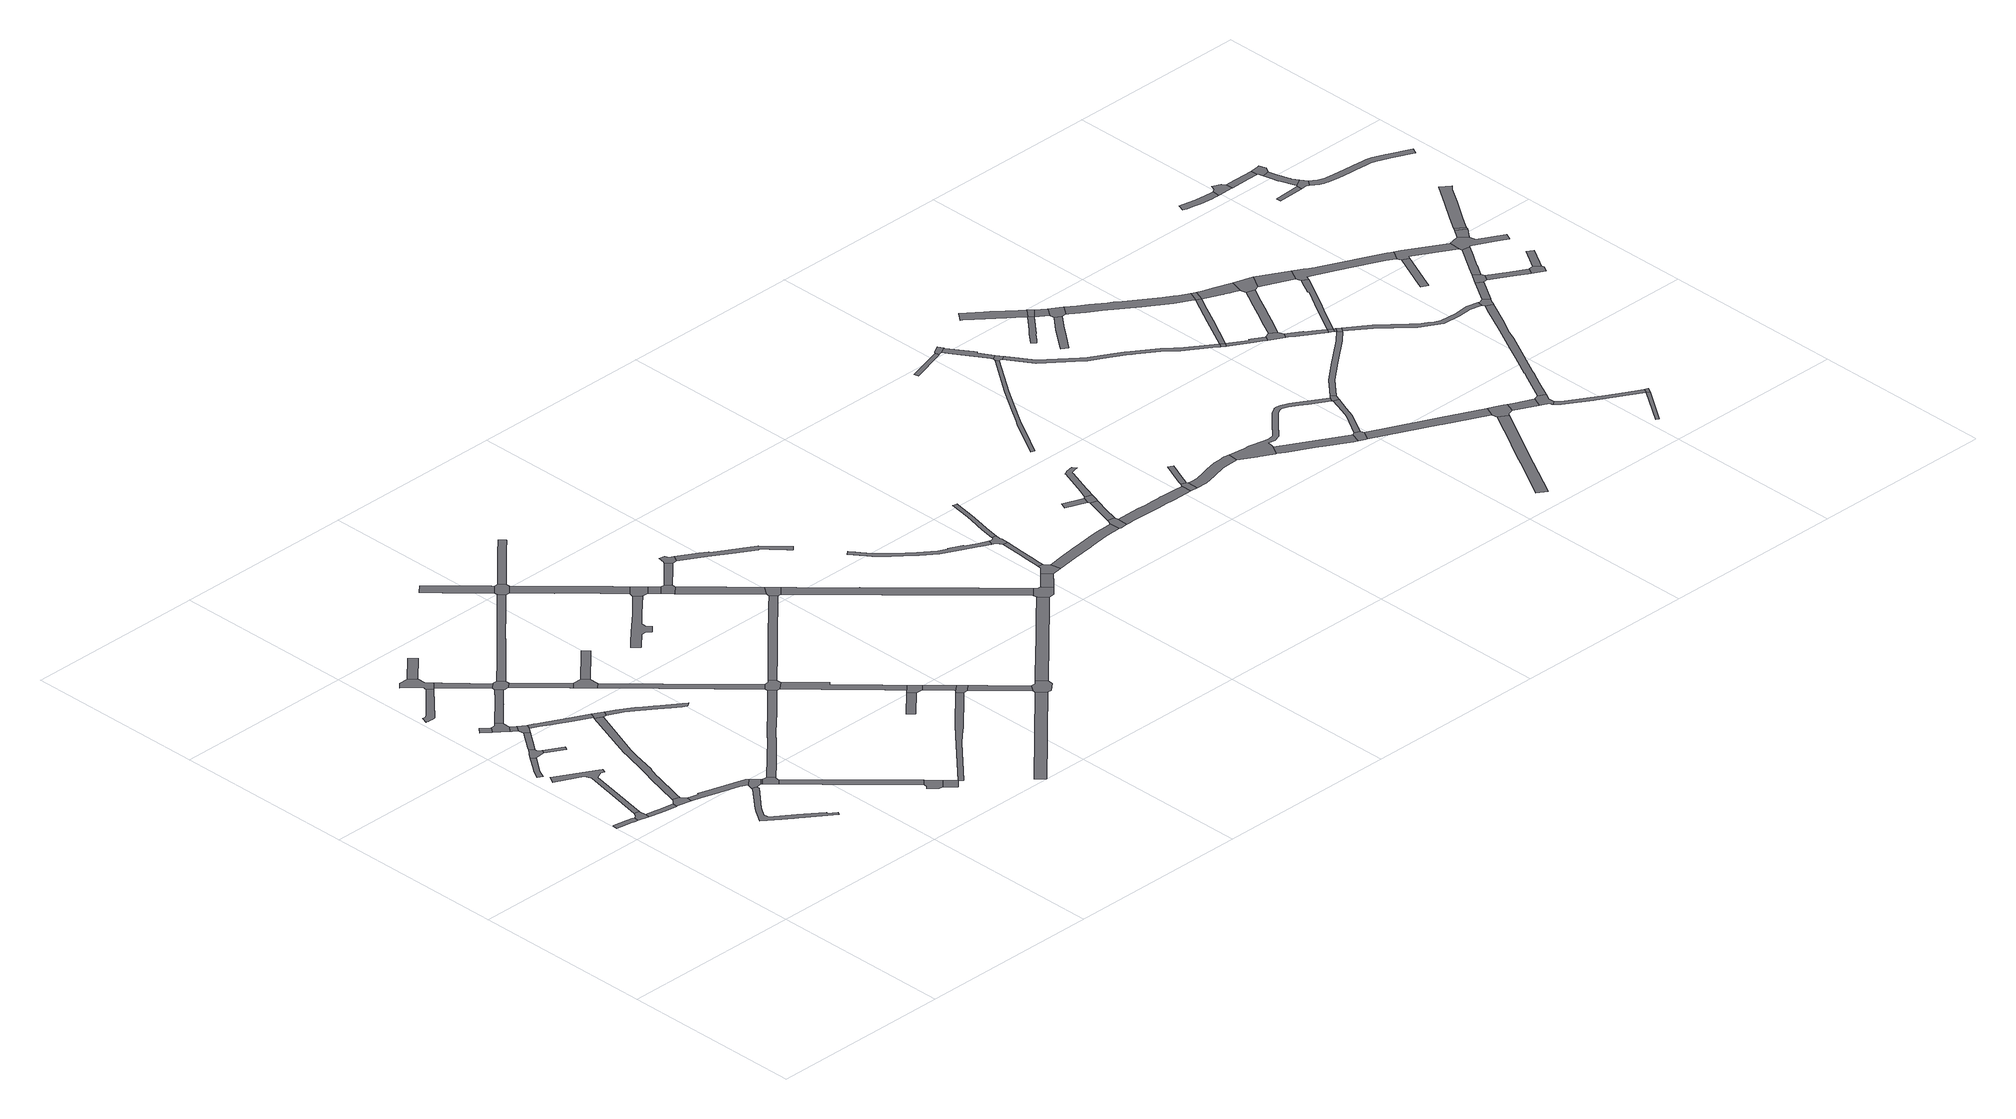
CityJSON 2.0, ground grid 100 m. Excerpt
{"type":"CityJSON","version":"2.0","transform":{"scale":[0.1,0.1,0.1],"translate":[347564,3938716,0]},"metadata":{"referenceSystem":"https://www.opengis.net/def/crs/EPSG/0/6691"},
"CityObjects":{
"road1":{"type":"Road","attributes":{"RoadStructureAttribute.sectionType":"1"},"geometry":[{"type":"MultiSurface","lod":"1","boundaries":[[[0,1,2,3,4,5,6,7,8,9]]]}]},
"road2":{"type":"Road","geometry":[{"type":"MultiSurface","lod":"1","boundaries":[[[10,11,12,13,14,9,8,15,16]]]}]},
"road3":{"type":"Road","attributes":{"RoadStructureAttribute.sectionType":"1"},"geometry":[{"type":"MultiSurface","lod":"1","boundaries":[[[15,17,18,19,20,21,22,23,16]]]}]},
"road4":{"type":"Road","attributes":{"RoadStructureAttribute.sectionType":"1"},"geometry":[{"type":"MultiSurface","lod":"1","boundaries":[[[24,25,26,27,28,29,12,11,30,31,32,33,34,35,36,37]]]}]},
"road5":{"type":"Road","attributes":{"RoadStructureAttribute.sectionType":"1"},"geometry":[{"type":"MultiSurface","lod":"1","boundaries":[[[38,39,40,41,42,43,44,45,46]]]}]},
"road6":{"type":"Road","geometry":[{"type":"MultiSurface","lod":"1","boundaries":[[[47,21,20,48,49,50,51,52]]]}]},
"road7":{"type":"Road","geometry":[{"type":"MultiSurface","lod":"1","boundaries":[[[53,54,55,56,57,58,59,43,42,60]]]}]},
"road8":{"type":"Road","geometry":[{"type":"MultiSurface","lod":"1","boundaries":[[[61,62,63,64]]]}]},
"road9":{"type":"Road","attributes":{"RoadStructureAttribute.sectionType":"1"},"geometry":[{"type":"MultiSurface","lod":"1","boundaries":[[[65,66,53,60]]]}]},
"road10":{"type":"Road","attributes":{"RoadStructureAttribute.sectionType":"1"},"geometry":[{"type":"MultiSurface","lod":"1","boundaries":[[[55,67,68,69,70,56]]]}]},
"road11":{"type":"Road","geometry":[{"type":"MultiSurface","lod":"1","boundaries":[[[71,72,73,74,61,64,75,76]]]}]},
"road12":{"type":"Road","attributes":{"RoadStructureAttribute.sectionType":"1"},"geometry":[{"type":"MultiSurface","lod":"1","boundaries":[[[77,78,79,80,81,82,50,49,83,84,85,86,87]]]}]},
"road13":{"type":"Road","attributes":{"RoadStructureAttribute.sectionType":"1"},"geometry":[{"type":"MultiSurface","lod":"1","boundaries":[[[88,89,90,91,92,93,94,95,96,97,98,99,100,101,102,103,104,105,106,107,108]]]}]},
"road14":{"type":"Road","attributes":{"RoadStructureAttribute.sectionType":"1"},"geometry":[{"type":"MultiSurface","lod":"1","boundaries":[[[109,110,111,112,113,114,115,116,117,118,119,120,121,122]]]}]},
"road15":{"type":"Road","attributes":{"RoadStructureAttribute.sectionType":"1"},"geometry":[{"type":"MultiSurface","lod":"1","boundaries":[[[123,76,75,124,125,126]]]}]},
"road16":{"type":"Road","geometry":[{"type":"MultiSurface","lod":"1","boundaries":[[[125,69,68,127,128,126]]]}]},
"road17":{"type":"Road","attributes":{"RoadStructureAttribute.sectionType":"1"},"geometry":[{"type":"MultiSurface","lod":"1","boundaries":[[[51,129,130,131,132,133,134,135,136,137,138,139,140,141,142,143,144,145,52]]]}]},
"road18":{"type":"Road","geometry":[{"type":"MultiSurface","lod":"1","boundaries":[[[146,147,87,86,88,108]]]}]},
"road19":{"type":"Road","geometry":[{"type":"MultiSurface","lod":"1","boundaries":[[[148,149,150,151,152,109,122,153,154,155,156,157]]]}]},
"road20":{"type":"Road","attributes":{"RoadStructureAttribute.sectionType":"1"},"geometry":[{"type":"MultiSurface","lod":"1","boundaries":[[[158,73,72,159,160,161,162,163]]]}]},
"road21":{"type":"Road","attributes":{"RoadStructureAttribute.sectionType":"1"},"geometry":[{"type":"MultiSurface","lod":"1","boundaries":[[[164,165,147,146]]]}]},
"road22":{"type":"Road","attributes":{"RoadStructureAttribute.sectionType":"1"},"geometry":[{"type":"MultiSurface","lod":"1","boundaries":[[[166,167,168,169,170,171,128,127,172,173,174,175]]]}]},
"road23":{"type":"Road","geometry":[{"type":"MultiSurface","lod":"1","boundaries":[[[176,165,164,177,178,179,180,181,182]]]}]},
"road24":{"type":"Road","attributes":{"RoadStructureAttribute.sectionType":"1"},"geometry":[{"type":"MultiSurface","lod":"1","boundaries":[[[183,184,185,186,187,188,189,190,154,153,191,192,193,194]]]}]},
"road25":{"type":"Road","geometry":[{"type":"MultiSurface","lod":"1","boundaries":[[[156,195,196,157]]]}]},
"road26":{"type":"Road","geometry":[{"type":"MultiSurface","lod":"1","boundaries":[[[197,198,166,175,139,138]]]}]},
"road27":{"type":"Road","geometry":[{"type":"MultiSurface","lod":"1","boundaries":[[[163,162,199,200,201,202,203,204,183,194]]]}]},
"road28":{"type":"Road","attributes":{"RoadStructureAttribute.sectionType":"1"},"geometry":[{"type":"MultiSurface","lod":"1","boundaries":[[[205,206,207,208,180,179,209,210,211,212,213,214]]]}]},
"road29":{"type":"Road","attributes":{"RoadStructureAttribute.sectionType":"1"},"geometry":[{"type":"MultiSurface","lod":"1","boundaries":[[[215,216,217,218,219,220,221,222,223,201,200]]]}]},
"road30":{"type":"Road","attributes":{"RoadStructureAttribute.sectionType":"1"},"geometry":[{"type":"MultiSurface","lod":"1","boundaries":[[[197,224,225,226,227,228,229,230,231,232,233,234,235,236,237,198]]]}]},
"road31":{"type":"Road","geometry":[{"type":"MultiSurface","lod":"1","boundaries":[[[238,239,240,220,219,241,242,243]]]}]},
"road32":{"type":"Road","geometry":[{"type":"MultiSurface","lod":"1","boundaries":[[[213,244,245,246,247,248,249,214]]]}]},
"road33":{"type":"Road","attributes":{"RoadStructureAttribute.sectionType":"1"},"geometry":[{"type":"MultiSurface","lod":"1","boundaries":[[[250,251,252,253,254,255,256,257,258,259,260,261,262,263,264,265,266,267,268,176,182]]]}]},
"road34":{"type":"Road","attributes":{"RoadStructureAttribute.sectionType":"1"},"geometry":[{"type":"MultiSurface","lod":"1","boundaries":[[[269,270,271,248,247,272,273]]]}]},
"road35":{"type":"Road","attributes":{"RoadStructureAttribute.sectionType":"1"},"geometry":[{"type":"MultiSurface","lod":"1","boundaries":[[[274,275,276,277,239,238]]]}]},
"road36":{"type":"Road","attributes":{"RoadStructureAttribute.sectionType":"1"},"geometry":[{"type":"MultiSurface","lod":"1","boundaries":[[[278,279,280,281,282,283,284,285,286,287,288,203,202,289,290,291,292,293,294,295,296,297,298,299]]]}]},
"road37":{"type":"Road","attributes":{"RoadStructureAttribute.sectionType":"1"},"geometry":[{"type":"MultiSurface","lod":"1","boundaries":[[[242,300,301,302,303,304,305,306,307,308,309,310,311,312,313,314,315,316,317,243]]]}]},
"road38":{"type":"Road","geometry":[{"type":"MultiSurface","lod":"1","boundaries":[[[318,319,320,321,322,310,309,261,260]]]}]},
"road39":{"type":"Road","attributes":{"RoadStructureAttribute.sectionType":"1"},"geometry":[{"type":"MultiSurface","lod":"1","boundaries":[[[323,324,325,326,327,328,329,330,331,332,273]]]}]},
"road40":{"type":"Road","attributes":{"RoadStructureAttribute.sectionType":"1"},"geometry":[{"type":"MultiSurface","lod":"1","boundaries":[[[333,334,335,336,337,338,339,340,341,342,343,344,345]]]}]},
"road41":{"type":"Road","geometry":[{"type":"MultiSurface","lod":"1","boundaries":[[[346,347,348,349,350,333,345,278,299]]]}]},
"road42":{"type":"Road","attributes":{"RoadStructureAttribute.sectionType":"1"},"geometry":[{"type":"MultiSurface","lod":"1","boundaries":[[[351,352,353,354,355,356,319,318,357,358,359,360,361,362,363]]]}]},
"road43":{"type":"Road","geometry":[{"type":"MultiSurface","lod":"1","boundaries":[[[364,365,366,367]]]}]},
"road44":{"type":"Road","attributes":{"RoadStructureAttribute.sectionType":"1"},"geometry":[{"type":"MultiSurface","lod":"1","boundaries":[[[368,369,370,371,372,373,374,375,376,377,378,379,380,381,382,383,384,385,386]]]}]},
"road45":{"type":"Road","attributes":{"RoadStructureAttribute.sectionType":"1"},"geometry":[{"type":"MultiSurface","lod":"1","boundaries":[[[387,388,389,390,391,392,393,394]]]}]},
"road46":{"type":"Road","attributes":{"RoadStructureAttribute.sectionType":"1"},"geometry":[{"type":"MultiSurface","lod":"1","boundaries":[[[395,396,397,398,399,400,401,402,403,404,405,406,407,408,409,410,411,412,413,348,347]]]}]},
"road47":{"type":"Road","geometry":[{"type":"MultiSurface","lod":"1","boundaries":[[[414,351,363,364,367,415]]]}]},
"road48":{"type":"Road","attributes":{"RoadStructureAttribute.sectionType":"1"},"geometry":[{"type":"MultiSurface","lod":"1","boundaries":[[[416,417,418,419,420,421,422,423,424,350,349]]]}]},
"road49":{"type":"Road","attributes":{"RoadStructureAttribute.sectionType":"1"},"geometry":[{"type":"MultiSurface","lod":"1","boundaries":[[[425,426,414,415,427,428,429,430]]]}]},
"road50":{"type":"Road","attributes":{"RoadStructureAttribute.sectionType":"1"},"geometry":[{"type":"MultiSurface","lod":"1","boundaries":[[[320,431,432,433,434,435,436,437,438,439,321]]]}]},
"road51":{"type":"Road","geometry":[{"type":"MultiSurface","lod":"1","boundaries":[[[429,440,329,328,441,442,430]]]}]},
"road52":{"type":"Road","geometry":[{"type":"MultiSurface","lod":"1","boundaries":[[[443,403,402,368,386,444,445]]]}]},
"road53":{"type":"Road","attributes":{"RoadStructureAttribute.sectionType":"1"},"geometry":[{"type":"MultiSurface","lod":"1","boundaries":[[[446,445,444,447,448]]]}]},
"road54":{"type":"Road","attributes":{"RoadStructureAttribute.sectionType":"1"},"geometry":[{"type":"MultiSurface","lod":"1","boundaries":[[[449,450,451,442,441,452,453,454]]]}]},
"road55":{"type":"Road","geometry":[{"type":"MultiSurface","lod":"1","boundaries":[[[455,456,448,447,457,458,459,460,461]]]}]},
"road56":{"type":"Road","geometry":[{"type":"MultiSurface","lod":"1","boundaries":[[[462,463,464,465,454,453,391,390,466,467]]]}]},
"road57":{"type":"Road","attributes":{"RoadStructureAttribute.sectionType":"1"},"geometry":[{"type":"MultiSurface","lod":"1","boundaries":[[[460,468,469,470,471,472,473,474,475,476,477,478,479,480,481,482,483,461]]]}]},
"road58":{"type":"Road","attributes":{"RoadStructureAttribute.sectionType":"1"},"geometry":[{"type":"MultiSurface","lod":"1","boundaries":[[[484,485,456,455,486,487]]]}]},
"road59":{"type":"Road","geometry":[{"type":"MultiSurface","lod":"1","boundaries":[[[488,489,490,475,474,435,434,491]]]}]},
"road60":{"type":"Road","geometry":[{"type":"MultiSurface","lod":"1","boundaries":[[[492,484,487,493,494,495,496,497,498]]]}]},
"road61":{"type":"Road","attributes":{"RoadStructureAttribute.sectionType":"1"},"geometry":[{"type":"MultiSurface","lod":"1","boundaries":[[[499,500,501,502,503,504,505,506,507,508,509,510,511,512,513,495,494]]]}]},
"road62":{"type":"Road","attributes":{"RoadStructureAttribute.sectionType":"1"},"geometry":[{"type":"MultiSurface","lod":"1","boundaries":[[[514,515,516,517,464,463,518,519,520,521,522,523,524,525]]]}]},
"road63":{"type":"Road","attributes":{"RoadStructureAttribute.sectionType":"1"},"geometry":[{"type":"MultiSurface","lod":"1","boundaries":[[[526,527,528,529,530,531,532,533,534,535,536,537,538,539,540,541,542,543,544,545,546,547,548,549,550,551,552,553,554,555,556,557,488,491]]]}]},
"road64":{"type":"Road","geometry":[{"type":"MultiSurface","lod":"1","boundaries":[[[524,558,559,560,561,542,541,525]]]}]},
"road65":{"type":"Road","attributes":{"RoadStructureAttribute.sectionType":"1"},"geometry":[{"type":"MultiSurface","lod":"1","boundaries":[[[562,563,564,565,566,567,568,569,570,571,572,573,574,575,576,577,578,579,580,581,582,583,584,585,586,587]]]}]},
"road66":{"type":"Road","attributes":{"RoadStructureAttribute.sectionType":"1"},"geometry":[{"type":"MultiSurface","lod":"1","boundaries":[[[588,589,590,560,559]]]}]},
"road67":{"type":"Road","geometry":[{"type":"MultiSurface","lod":"1","boundaries":[[[591,592,593,594,590,589,595]]]}]},
"road68":{"type":"Road","attributes":{"RoadStructureAttribute.sectionType":"1"},"geometry":[{"type":"MultiSurface","lod":"1","boundaries":[[[596,597,598,593,592,599,600,601,602,603,604]]]}]},
"road69":{"type":"Road","geometry":[{"type":"MultiSurface","lod":"1","boundaries":[[[603,605,606,607,608,609,610,611,612,613,562,587,614,604]]]}]},
"road70":{"type":"Road","attributes":{"RoadStructureAttribute.sectionType":"1"},"geometry":[{"type":"MultiSurface","lod":"1","boundaries":[[[615,616,617,618,619,620,621,622,623,624,625,626,627,628,608,607]]]}]},
"road71":{"type":"Road","attributes":{"RoadStructureAttribute.sectionType":"1"},"geometry":[{"type":"MultiSurface","lod":"1","boundaries":[[[629,630,631,632,633,634,635,636,637,638,639,640,641,642,591,595]]]}]},
"road72":{"type":"Road","geometry":[{"type":"MultiSurface","lod":"1","boundaries":[[[643,634,633,644,645,646,647,648]]]}]},
"road73":{"type":"Road","attributes":{"RoadStructureAttribute.sectionType":"1"},"geometry":[{"type":"MultiSurface","lod":"1","boundaries":[[[649,650,651,652]]]}]},
"road74":{"type":"Road","attributes":{"RoadStructureAttribute.sectionType":"1"},"geometry":[{"type":"MultiSurface","lod":"1","boundaries":[[[647,653,654,655,656,657,658,648]]]}]},
"road75":{"type":"Road","geometry":[{"type":"MultiSurface","lod":"1","boundaries":[[[659,660,661,652,651,657,656]]]}]},
"road76":{"type":"Road","attributes":{"RoadStructureAttribute.sectionType":"1"},"geometry":[{"type":"MultiSurface","lod":"1","boundaries":[[[662,663,664,665,666,667,668,669,646,645,670,671,672,673,674,675,676]]]}]},
"road77":{"type":"Road","attributes":{"RoadStructureAttribute.sectionType":"1"},"geometry":[{"type":"MultiSurface","lod":"1","boundaries":[[[677,678,679,680,681,682,683,684,685,686,687,688,689,690,661,660]]]}]},
"road78":{"type":"Road","geometry":[{"type":"MultiSurface","lod":"1","boundaries":[[[691,692,693,694,662,676]]]}]},
"road79":{"type":"Road","attributes":{"RoadStructureAttribute.sectionType":"1"},"geometry":[{"type":"MultiSurface","lod":"1","boundaries":[[[695,696,697,698,699,700,694,693]]]}]},
"road80":{"type":"Road","attributes":{"RoadStructureAttribute.sectionType":"1"},"geometry":[{"type":"MultiSurface","lod":"1","boundaries":[[[691,701,702,703,704,705,706,707,708,709,710,711,712,713,714,715,716,692]]]}]},
"road81":{"type":"Road","attributes":{"RoadStructureAttribute.sectionType":"1"},"geometry":[{"type":"MultiSurface","lod":"1","boundaries":[[[717,718,719,720,721,722,723,724,725,726,727,728,729]]]}]},
"road82":{"type":"Road","attributes":{"RoadStructureAttribute.sectionType":"1"},"geometry":[{"type":"MultiSurface","lod":"1","boundaries":[[[730,731,732,733,734,735]]]}]},
"road83":{"type":"Road","geometry":[{"type":"MultiSurface","lod":"1","boundaries":[[[734,736,737,738,739,735]]]}]},
"road84":{"type":"Road","attributes":{"RoadStructureAttribute.sectionType":"1"},"geometry":[{"type":"MultiSurface","lod":"1","boundaries":[[[736,740,741,742,743,744,745,746,747,748,737]]]}]},
"road85":{"type":"Road","geometry":[{"type":"MultiSurface","lod":"1","boundaries":[[[749,744,743,750,729,728,751,752,753]]]}]},
"road86":{"type":"Road","attributes":{"RoadStructureAttribute.sectionType":"1"},"geometry":[{"type":"MultiSurface","lod":"1","boundaries":[[[754,755,756,757,758,759,760,761,762,763,764,765,766]]]}]},
"road87":{"type":"Road","geometry":[{"type":"MultiSurface","lod":"1","boundaries":[[[767,768,769,770,771,772,773,774,775,776,777,778,779,780,707,706,781,782,783,784,766,765,785,786,787,788,789,790,791,792,793,794,795,796,797,798,799,800]]]}]},
"road88":{"type":"Road","geometry":[{"type":"MultiSurface","lod":"1","boundaries":[[[801,802,760,759,803,804,805]]]}]},
"road89":{"type":"Road","attributes":{"RoadStructureAttribute.sectionType":"1"},"geometry":[{"type":"MultiSurface","lod":"1","boundaries":[[[806,807,808,809,810,811,812,813,814]]]}]},
"road90":{"type":"Road","attributes":{"RoadStructureAttribute.sectionType":"1"},"geometry":[{"type":"MultiSurface","lod":"1","boundaries":[[[815,816,817,818,819,820,821,822,823,824,825,826,827,828,829,830,831,832,833,834,835,836,837,749,753]]]}]},
"road91":{"type":"Road","attributes":{"RoadStructureAttribute.sectionType":"1"},"geometry":[{"type":"MultiSurface","lod":"1","boundaries":[[[838,839,840,841,842,843,844,845,846,847,848,849,850,851,814]]]}]},
"road92":{"type":"Road","attributes":{"RoadStructureAttribute.sectionType":"1"},"geometry":[{"type":"MultiSurface","lod":"1","boundaries":[[[852,853,854,802,801,855,856,857]]]}]},
"road93":{"type":"Road","attributes":{"RoadStructureAttribute.sectionType":"1"},"geometry":[{"type":"MultiSurface","lod":"1","boundaries":[[[858,859,860,861,862,863,864,865,866,867,868]]]}]},
"road94":{"type":"Road","geometry":[{"type":"MultiSurface","lod":"1","boundaries":[[[869,838,814,813]]]}]},
"road95":{"type":"Road","attributes":{"RoadStructureAttribute.sectionType":"1"},"geometry":[{"type":"MultiSurface","lod":"1","boundaries":[[[870,871,872,873,874,875,876,877,878,879,880]]]}]},
"road96":{"type":"Road","geometry":[{"type":"MultiSurface","lod":"1","boundaries":[[[881,882,883,800,799,852,857]]]}]},
"road97":{"type":"Road","attributes":{"RoadStructureAttribute.sectionType":"1"},"geometry":[{"type":"MultiSurface","lod":"1","boundaries":[[[884,885,869,813,886]]]}]},
"road98":{"type":"Road","attributes":{"RoadStructureAttribute.sectionType":"1"},"geometry":[{"type":"MultiSurface","lod":"1","boundaries":[[[887,888,805,804,889,890,891,892,893,894]]]}]},
"road99":{"type":"Road","geometry":[{"type":"MultiSurface","lod":"1","boundaries":[[[895,896,884,886,858,868]]]}]},
"road100":{"type":"Road","geometry":[{"type":"MultiSurface","lod":"1","boundaries":[[[827,826,897,898]]]}]},
"road101":{"type":"Road","attributes":{"RoadStructureAttribute.sectionType":"1"},"geometry":[{"type":"MultiSurface","lod":"1","boundaries":[[[897,899,900,901,902,903,904,905,906,898]]]}]},
"road102":{"type":"Road","attributes":{"RoadStructureAttribute.sectionType":"1"},"geometry":[{"type":"MultiSurface","lod":"1","boundaries":[[[907,908,909,910,883,882,911,912,913,914]]]}]},
"road103":{"type":"Road","attributes":{"RoadStructureAttribute.sectionType":"1"},"geometry":[{"type":"MultiSurface","lod":"1","boundaries":[[[915,916,917,918,919,920,921,922,923,924,925,926,927,928,896,895,929,930,931,932,933,934,935,936,937]]]}]},
"road104":{"type":"Road","geometry":[{"type":"MultiSurface","lod":"1","boundaries":[[[893,874,873,938,939,940,941,942,894]]]}]},
"road105":{"type":"Road","attributes":{"RoadStructureAttribute.sectionType":"1"},"geometry":[{"type":"MultiSurface","lod":"1","boundaries":[[[943,944,945,937,946,947,827,898]]]}]},
"road106":{"type":"Road","geometry":[{"type":"MultiSurface","lod":"1","boundaries":[[[903,902,948,949,950,951]]]}]},
"road107":{"type":"Road","attributes":{"RoadStructureAttribute.sectionType":"1"},"geometry":[{"type":"MultiSurface","lod":"1","boundaries":[[[952,940,939,953,954,955]]]}]},
"road108":{"type":"Road","attributes":{"RoadStructureAttribute.sectionType":"1"},"geometry":[{"type":"MultiSurface","lod":"1","boundaries":[[[956,957,958,959,949,948,960,961,962,963]]]}]},
"road109":{"type":"Road","geometry":[{"type":"MultiSurface","lod":"1","boundaries":[[[954,964,965,966,967,968,969,970,955]]]}]},
"road110":{"type":"Road","geometry":[{"type":"MultiSurface","lod":"1","boundaries":[[[945,971,915,937]]]}]},
"road111":{"type":"Road","attributes":{"RoadStructureAttribute.sectionType":"1"},"geometry":[{"type":"MultiSurface","lod":"1","boundaries":[[[972,973,974,975,976,951,950,977,978,979,980,981,982,983]]]}]},
"road112":{"type":"Road","geometry":[{"type":"MultiSurface","lod":"1","boundaries":[[[984,963,962,985]]]}]},
"road113":{"type":"Road","attributes":{"RoadStructureAttribute.sectionType":"1"},"geometry":[{"type":"MultiSurface","lod":"1","boundaries":[[[984,985,907,986]]]}]},
"road114":{"type":"Road","geometry":[{"type":"MultiSurface","lod":"1","boundaries":[[[987,988,986,907,914]]]}]},
"road115":{"type":"Road","attributes":{"RoadStructureAttribute.sectionType":"1"},"geometry":[{"type":"MultiSurface","lod":"1","boundaries":[[[989,990,991,971,945,992,993,994,995,996,997,998]]]}]},
"road116":{"type":"Road","attributes":{"RoadStructureAttribute.sectionType":"1"},"geometry":[{"type":"MultiSurface","lod":"1","boundaries":[[[966,999,1000,1001,1002,1003,1004,1005,1006,1007,1008,967]]]}]},
"road117":{"type":"Road","attributes":{"RoadStructureAttribute.sectionType":"1"},"geometry":[{"type":"MultiSurface","lod":"1","boundaries":[[[1004,1009,1010,1011]]]}]},
"road118":{"type":"Road","geometry":[{"type":"MultiSurface","lod":"1","boundaries":[[[982,1012,1013,989,998,983]]]}]},
"road119":{"type":"Road","attributes":{"RoadStructureAttribute.sectionType":"1"},"geometry":[{"type":"MultiSurface","lod":"1","boundaries":[[[1014,1015,1016,1017,1018,1019,1020,1021,1022,1023,1024,1025,1026,963,984]]]}]},
"road120":{"type":"Road","geometry":[{"type":"MultiSurface","lod":"1","boundaries":[[[1004,1011,1027,1005]]]}]},
"road121":{"type":"Road","attributes":{"RoadStructureAttribute.sectionType":"1"},"geometry":[{"type":"MultiSurface","lod":"1","boundaries":[[[1028,1029,1030,1031,1032,1033,1034,1035,970,969,1036,1037,1038,1039,1040,1041,1042,1043,1044,1045,1046]]]}]},
"road122":{"type":"Road","geometry":[{"type":"MultiSurface","lod":"1","boundaries":[[[1047,1048,1013,1012]]]}]},
"road123":{"type":"Road","attributes":{"RoadStructureAttribute.sectionType":"1"},"geometry":[{"type":"MultiSurface","lod":"1","boundaries":[[[1049,1050,1051,1052,1053,1054,1055,1056,1057,1058,1059,1060,988,987,1061,1062,1063,1064,1065,1066,1067,1068,1069]]]}]},
"road124":{"type":"Road","attributes":{"RoadStructureAttribute.sectionType":"1"},"geometry":[{"type":"MultiSurface","lod":"1","boundaries":[[[1048,1047,1070,1020,1019,1071,1072,1073,1074,1075,1076,1077,1078,1079,1080,1081,1082,1083]]]}]},
"road125":{"type":"Road","geometry":[{"type":"MultiSurface","lod":"1","boundaries":[[[1046,1045,1084,1085,1086,1087,1049,1069]]]}]},
"road126":{"type":"Road","attributes":{"RoadStructureAttribute.sectionType":"1"},"geometry":[{"type":"MultiSurface","lod":"1","boundaries":[[[1088,1089,1090,1091,1092,1093]]]}]},
"road127":{"type":"Road","attributes":{"RoadStructureAttribute.sectionType":"1"},"geometry":[{"type":"MultiSurface","lod":"1","boundaries":[[[1085,1094,1095,1086]]]}]},
"road128":{"type":"Road","attributes":{"RoadStructureAttribute.sectionType":"1"},"geometry":[{"type":"MultiSurface","lod":"1","boundaries":[[[1096,1097,1098,1099,1100,1101,1102,1103,1104,1105,1106,1107,1108,1109]]]}]},
"road129":{"type":"Road","geometry":[{"type":"MultiSurface","lod":"1","boundaries":[[[1110,1111,1112,1113,1095,1094,1114]]]}]},
"road130":{"type":"Road","geometry":[{"type":"MultiSurface","lod":"1","boundaries":[[[1092,1115,1116,1117,1118,1119,1120,1077,1076,1093]]]}]},
"road131":{"type":"Road","attributes":{"RoadStructureAttribute.sectionType":"1"},"geometry":[{"type":"MultiSurface","lod":"1","boundaries":[[[1121,1122,1123,1124,1125,1110,1114]]]}]},
"road132":{"type":"Road","attributes":{"RoadStructureAttribute.sectionType":"1"},"geometry":[{"type":"MultiSurface","lod":"1","boundaries":[[[1111,1126,1127,1128,1129,1130,1131,1132,1133,1112]]]}]},
"road133":{"type":"Road","geometry":[{"type":"MultiSurface","lod":"1","boundaries":[[[1134,1135,1136,1137,1109,1108,1138,1139]]]}]},
"road134":{"type":"Road","geometry":[{"type":"MultiSurface","lod":"1","boundaries":[[[1123,1140,1141,1142,1143,1124]]]}]},
"road135":{"type":"Road","attributes":{"RoadStructureAttribute.sectionType":"1"},"geometry":[{"type":"MultiSurface","lod":"1","boundaries":[[[1144,1145,1146,1147]]]}]},
"road136":{"type":"Road","attributes":{"RoadStructureAttribute.sectionType":"1"},"geometry":[{"type":"MultiSurface","lod":"1","boundaries":[[[1148,1149,1150,1151,1152,1134,1139]]]}]},
"road137":{"type":"Road","attributes":{"RoadStructureAttribute.sectionType":"1"},"geometry":[{"type":"MultiSurface","lod":"1","boundaries":[[[1142,1153,1154,1155,1143]]]}]},
"road138":{"type":"Road","geometry":[{"type":"MultiSurface","lod":"1","boundaries":[[[1129,1156,1157,1158,1159,1160,1161,1162,1163,1118,1117,1130]]]}]},
"road139":{"type":"Road","attributes":{"RoadStructureAttribute.sectionType":"1"},"geometry":[{"type":"MultiSurface","lod":"1","boundaries":[[[1164,1163,1162,1165]]]}]},
"road140":{"type":"Road","attributes":{"RoadStructureAttribute.sectionType":"1"},"geometry":[{"type":"MultiSurface","lod":"1","boundaries":[[[1166,1167,1168,1169,1170,1171,1172,1173,1174,1175,1176,1177]]]}]},
"road141":{"type":"Road","geometry":[{"type":"MultiSurface","lod":"1","boundaries":[[[1178,1177,1176,1144,1147,1179,1180,1181]]]}]},
"road142":{"type":"Road","geometry":[{"type":"MultiSurface","lod":"1","boundaries":[[[1182,1183,1164,1165]]]}]},
"road143":{"type":"Road","geometry":[{"type":"MultiSurface","lod":"1","boundaries":[[[1150,1184,1172,1171,1185,1186,1187,1151]]]}]},
"road144":{"type":"Road","attributes":{"RoadStructureAttribute.sectionType":"1"},"geometry":[{"type":"MultiSurface","lod":"1","boundaries":[[[1188,1189,1190,1191,1192,1193,1194,1183,1182]]]}]},
"road145":{"type":"Road","attributes":{"RoadStructureAttribute.sectionType":"1"},"geometry":[{"type":"MultiSurface","lod":"1","boundaries":[[[1195,1196,1197,1198,1199,1200,1201,1202,1203,1204,1205,1206,1207,1208,1209,1210,1211,1212,1213,1214,1215,1216,1217,1218,1219,1220,1221,1222,1178,1181]]]}]}
},
"vertices":[
[119,1146,0],[87,1151,0],[12,1165,0],[10,1165,0],[5,1137,0],[50,1129,0],[85,1122,0],[113,1118,0],[125,1115,0],[132,1142,0],
[186,1155,0],[185,1167,0],[158,1173,0],[154,1164,0],[147,1152,0],[184,1102,0],[190,1128,0],
[208,1096,0],[240,1088,0],[280,1082,0],[344,1074,0],[347,1100,0],[266,1112,0],[248,1115,0],
[221,1569,0],[236,1538,0],[235,1526,0],[230,1505,0],[214,1429,0],[203,1381,0],[232,1381,0],[262,1520,0],[298,1536,0],[316,1529,0],[328,1553,0],[298,1569,0],[100,1679,0],[79,1641,0],
[86,1709,0],[92,1727,0],[105,1752,0],[126,1780,0],[178,1848,0],[155,1865,0],[110,1806,0],[83,1768,0],[59,1723,0],
[370,1123,0],[353,1073,0],[427,1057,0],[430,1089,0],[411,1119,0],[372,1129,0],
[244,1876,0],[222,1888,0],[223,1904,0],[199,1922,0],[184,1903,0],[180,1897,0],[178,1895,0],[231,1853,0],
[214,2186,0],[169,2224,0],[143,2194,0],[188,2155,0],
[331,1798,0],[342,1818,0],
[239,1924,0],[316,2027,0],[292,2045,0],[213,1941,0],
[279,2168,0],[282,2174,0],[254,2202,0],[239,2187,0],[254,2101,0],[280,2132,0],
[745,1006,0],[743,1009,0],[575,1057,0],[495,1081,0],[491,1074,0],[466,1079,0],[484,1042,0],[549,1023,0],[679,985,0],[719,966,0],[753,999,0],
[707,931,0],[704,921,0],[594,797,0],[576,771,0],[530,703,0],[616,638,0],[663,603,0],[701,576,0],[706,572,0],[793,508,0],[839,475,0],[848,491,0],[803,523,0],[811,531,0],[723,596,0],[697,616,0],[587,697,0],[582,727,0],[616,777,0],[732,907,0],[735,921,0],
[235,2645,0],[89,2498,0],[73,2482,0],[72,2480,0],[67,2478,0],[58,2474,0],[44,2476,0],[31,2440,0],[32,2440,0],[44,2437,0],[54,2437,0],[70,2436,0],[87,2440,0],[262,2619,0],
[285,2127,0],[262,2094,0],[287,2077,0],[310,2110,0],
[339,2056,0],[351,2082,0],
[419,1149,0],[465,1318,0],[466,1321,0],[486,1377,0],[495,1399,0],[505,1439,0],[529,1528,0],[542,1576,0],[594,1711,0],[659,1878,0],[618,1898,0],[542,1692,0],[504,1586,0],[493,1548,0],[456,1411,0],[444,1377,0],[427,1330,0],
[766,929,0],[794,957,0],
[187,2773,0],[159,2744,0],[186,2718,0],[240,2663,0],[238,2652,0],[273,2630,0],[302,2660,0],[273,2689,0],[273,2739,0],[237,2773,0],
[406,2353,0],[401,2292,0],[402,2292,0],[402,2293,0],[491,2381,0],[463,2410,0],
[770,925,0],[799,953,0],
[635,1937,0],[538,1988,0],[499,2006,0],[435,2039,0],[386,2064,0],[380,2067,0],[383,2032,0],[431,2007,0],[538,1951,0],[622,1908,0],
[829,951,0],[771,924,0],[816,878,0],[825,868,0],[853,895,0],[854,917,0],[857,920,0],
[495,2458,0],[419,2536,0],[418,2537,0],[416,2539,0],[383,2574,0],[354,2605,0],[328,2633,0],[306,2656,0],[342,2559,0],[400,2501,0],[415,2485,0],[467,2433,0],
[405,2866,0],[370,2902,0],
[678,1878,0],[693,1907,0],
[503,2381,0],[522,2381,0],[552,2408,0],[554,2429,0],[524,2458,0],[504,2458,0],
[1295,448,0],[1210,534,0],[1125,620,0],[1014,732,0],[971,719,0],[973,717,0],[1160,529,0],[1162,528,0],[1309,379,0],[1336,406,0],
[606,2297,0],[607,2296,0],[729,2171,0],[730,2169,0],[739,2160,0],[767,2187,0],[710,2245,0],[695,2261,0],[575,2384,0],
[760,1840,0],[822,1795,0],[890,1744,0],[943,1706,0],[987,1676,0],[1009,1661,0],[1033,1680,0],[1010,1697,0],[923,1757,0],[896,1776,0],[855,1807,0],[825,1829,0],[744,1882,0],[720,1893,0],
[848,2155,0],[817,2188,0],[816,2187,0],[798,2100,0],[819,2078,0],[848,2106,0],
[1307,356,0],[1294,343,0],[1336,301,0],[1357,299,0],[1400,341,0],[1367,373,0],
[859,922,0],[938,999,0],[946,1007,0],[1015,1075,0],[1029,1089,0],[1091,1151,0],[1126,1187,0],[1138,1199,0],[1267,1324,0],[1343,1399,0],[1405,1460,0],[1375,1490,0],[1355,1471,0],[1335,1451,0],[1250,1366,0],[1112,1230,0],[1097,1215,0],[1059,1177,0],[956,1075,0],
[1450,289,0],[1440,300,0],[1439,301,0],[1408,247,0],[1451,288,0],
[1006,2310,0],[1030,2333,0],[999,2365,0],[980,2347,0],
[1069,2998,0],[987,2917,0],[939,2870,0],[887,2818,0],[817,2748,0],[794,2726,0],[744,2676,0],[737,2669,0],[682,2614,0],[680,2612,0],[656,2588,0],[561,2436,0],[687,2562,0],[688,2563,0],[689,2564,0],[768,2643,0],[874,2751,0],[943,2818,0],[955,2830,0],[966,2840,0],[1008,2882,0],[1095,2969,0],
[863,2033,0],[1024,1869,0],[1033,1860,0],[1120,1770,0],[1135,1755,0],[1207,1680,0],[1273,1611,0],[1318,1566,0],[1319,1565,0],[1374,1509,0],[1402,1538,0],[1325,1618,0],[1307,1635,0],[1230,1713,0],[1143,1802,0],[1064,1884,0],[1063,1884,0],[890,2062,0],
[1424,1460,0],[1469,1498,0],[1469,1524,0],[1440,1553,0],[1426,1539,0],
[1468,270,0],[1696,511,0],[1746,555,0],[1802,605,0],[1980,781,0],[2018,818,0],[1992,845,0],[1786,644,0],[1723,577,0],[1558,402,0],
[1112,3061,0],[1102,3072,0],[1021,3154,0],[964,3212,0],[948,3228,0],[863,3315,0],[820,3273,0],[897,3194,0],[904,3187,0],[938,3152,0],[993,3097,0],[1052,3037,0],[1069,3019,0],
[1116,2969,0],[1118,2969,0],[1162,3011,0],[1161,3032,0],[1133,3061,0],
[1874,1056,0],[1809,1121,0],[1792,1139,0],[1618,1316,0],[1617,1317,0],[1633,1331,0],[1497,1385,0],[1563,1317,0],[1589,1291,0],[1752,1123,0],[1774,1100,0],[1780,1094,0],[1845,1027,0],
[1825,1007,0],[1693,879,0],[1725,847,0],[1856,975,0],
[1513,2532,0],[1422,2444,0],[1402,2424,0],[1283,2315,0],[1217,2251,0],[1187,2221,0],[1221,2186,0],[1226,2190,0],[1303,2265,0],[1333,2265,0],[1354,2244,0],[1356,2245,0],[1390,2279,0],[1373,2297,0],[1369,2300,0],[1370,2330,0],[1391,2351,0],[1433,2392,0],[1549,2503,0],
[2006,247,0],[2029,269,0],[2059,297,0],[2301,535,0],[2261,579,0],[1988,311,0],[1714,43,0],[1756,0,0],
[1202,2884,0],[1210,2876,0],[1270,2814,0],[1286,2801,0],[1423,2658,0],[1459,2621,0],[1476,2605,0],[1520,2561,0],[1562,2603,0],[1506,2660,0],[1502,2664,0],[1497,2669,0],[1492,2674,0],[1463,2704,0],[1459,2708,0],[1451,2716,0],[1357,2813,0],[1324,2846,0],[1253,2918,0],
[1926,1004,0],[1896,974,0],
[1260,3130,0],[1377,3245,0],[1438,3305,0],[1442,3310,0],[1414,3338,0],[1330,3255,0],[1270,3195,0],[1264,3189,0],[1225,3151,0],
[2021,907,0],[1961,969,0],[1937,932,0],[2006,861,0],[2008,860,0],[2038,889,0],
[1642,1694,0],[1719,1770,0],[1733,1784,0],[2001,2047,0],[1972,2077,0],[1908,2014,0],[1690,1801,0],[1606,1718,0],[1555,1668,0],
[2005,857,0],[2046,821,0],[2076,850,0],
[1593,2572,0],[1579,2500,0],[1622,2542,0],
[1658,2505,0],[1623,2455,0],[1666,2497,0],
[2282,640,0],[2196,727,0],[2142,783,0],[2111,755,0],[2263,600,0],[2288,634,0],
[1715,2469,0],[1687,2497,0],[1633,2445,0],[1637,2441,0],[1641,2437,0],[1670,2407,0],[1713,2449,0],
[2374,578,0],[2375,608,0],[2333,651,0],[2314,632,0],[2305,539,0],[2325,537,0],
[1810,2266,0],[1811,2264,0],[1843,2231,0],[1861,2212,0],[1918,2154,0],[1942,2130,0],[1974,2098,0],[2010,2147,0],[1997,2160,0],[1992,2165,0],[1991,2166,0],[1915,2243,0],[1883,2276,0],[1823,2337,0],[1822,2338,0],[1780,2382,0],
[1824,2631,0],[1814,2622,0],[1815,2566,0],[1852,2602,0],
[2065,2091,0],[2030,2127,0],[2028,2128,0],[2022,2048,0],
[1831,2644,0],[1853,2604,0],[1880,2607,0],[1901,2642,0],[1878,2655,0],[1869,2674,0],[1839,2680,0],
[2013,2528,0],[2131,2457,0],[2227,2400,0],[2231,2405,0],[2233,2402,0],[2266,2366,0],[2268,2364,0],[2323,2304,0],[2341,2283,0],[2362,2303,0],[2250,2427,0],[2047,2547,0],[2043,2550,0],[2046,2555,0],[2007,2579,0],
[2723,1034,0],[2596,909,0],[2573,886,0],[2535,849,0],[2623,850,0],[2637,865,0],[2639,867,0],[2681,908,0],[2779,1004,0],[2894,1117,0],[2904,1126,0],[2862,1170,0],
[2054,2016,0],[2186,1881,0],[2261,1805,0],[2359,1704,0],[2361,1702,0],[2421,1641,0],[2422,1640,0],[2472,1590,0],[2477,1584,0],[2478,1583,0],[2529,1530,0],[2645,1413,0],[2665,1393,0],[2681,1377,0],[2710,1347,0],[2861,1193,0],[2905,1235,0],[2770,1372,0],[2741,1402,0],[2724,1420,0],[2627,1518,0],[2626,1519,0],[2594,1551,0],[2525,1620,0],[2513,1634,0],[2431,1717,0],[2392,1757,0],[2327,1824,0],[2303,1848,0],[2118,2039,0],[2117,2040,0],[2093,2062,0],
[2937,1129,0],[2979,1171,0],[2941,1220,0],[2920,1220,0],
[3054,1678,0],[3005,1700,0],[2938,1733,0],[2940,1739,0],[2870,1774,0],[2867,1768,0],[2823,1790,0],[2740,1850,0],[2657,1924,0],[2585,1994,0],[2550,2043,0],[2537,2062,0],[2523,2078,0],[2515,2090,0],[2495,2074,0],[2530,2025,0],[2536,2017,0],[2563,1976,0],[2629,1914,0],[2671,1876,0],[2729,1824,0],[2807,1766,0],[2907,1717,0],[2988,1677,0],[2992,1675,0],[3042,1652,0],
[3005,1199,0],[3063,1259,0],[3020,1300,0],
[3111,1325,0],[3086,1353,0],[3059,1355,0],[3057,1337,0],[3120,1267,0],
[3070,1499,0],[3065,1437,0],[3059,1360,0],[3089,1396,0],[3090,1399,0],[3093,1440,0],[3098,1506,0],[3107,1609,0],[3079,1611,0],
[3111,1651,0],[3105,1654,0],[3110,1688,0],[3085,1691,0],[3083,1685,0],[3079,1681,0],[3076,1679,0],[3069,1677,0],[3063,1676,0],[3061,1642,0],
[3110,1690,0],[3121,1745,0],[3134,1802,0],[3136,1810,0],[3155,1896,0],[3177,2010,0],[3179,2019,0],[3158,2023,0],[3154,2023,0],[3131,1902,0],[3114,1827,0],[3110,1808,0],[3096,1750,0],[3086,1694,0],
[3237,1284,0],[3359,1301,0],[3381,1304,0],[3473,1315,0],[3568,1319,0],[3566,1378,0],[3558,1378,0],[3471,1374,0],[3425,1369,0],[3410,1367,0],[3345,1359,0],[3310,1354,0],[3241,1345,0],[3229,1343,0],
[3578,1402,0],[3580,1319,0],[3619,1321,0],[3621,1381,0],[3618,1401,0],[3581,1412,0],
[3529,1668,0],[3516,1633,0],[3626,1590,0],[3640,1628,0],
[3644,1487,0],[3648,1500,0],[3660,1535,0],[3670,1566,0],[3632,1578,0],[3606,1495,0],
[3676,1583,0],[3689,1621,0],[3652,1634,0],
[4044,1373,0],[4004,1375,0],[3911,1378,0],[3909,1378,0],[3879,1377,0],[3847,1378,0],[3800,1379,0],[3757,1380,0],[3646,1322,0],[3660,1321,0],[3830,1317,0],[3883,1317,0],[3913,1316,0],[3939,1315,0],[4043,1313,0],
[3702,1660,0],[3710,1683,0],[3757,1819,0],[3759,1826,0],[3761,1828,0],[3766,1831,0],[3785,1835,0],[3807,1839,0],[3791,1861,0],[3754,1855,0],[3734,1846,0],[3731,1844,0],[3730,1841,0],[3670,1681,0],
[4084,1312,0],[4085,1372,0],[4080,1381,0],[4053,1393,0],
[4083,1389,0],[4102,1434,0],[4143,1530,0],[4115,1542,0],[4075,1446,0],[4059,1407,0],
[4148,1311,0],[4177,1318,0],[4222,1330,0],[4290,1347,0],[4296,1349,0],[4392,1354,0],[4399,1412,0],[4366,1416,0],[4324,1412,0],[4321,1411,0],[4297,1409,0],[4237,1396,0],[4221,1391,0],[4204,1387,0],[4142,1371,0],[4106,1372,0],
[4041,2561,0],[3951,2424,0],[3897,2340,0],[3880,2315,0],[3752,2099,0],[3770,2089,0],[3815,2165,0],[3897,2304,0],[3911,2325,0],[3993,2451,0],[4057,2550,0],[4218,2772,0],[4205,2787,0],
[4019,3025,0],[3848,2973,0],[3853,2948,0],[4044,3009,0],[4055,3012,0],[4048,3034,0],
[4073,3018,0],[4110,3039,0],[4094,3067,0],[4057,3046,0],
[4103,2971,0],[4159,2883,0],[4204,2813,0],[4208,2804,0],[4237,2822,0],[4192,2894,0],[4198,2902,0],[4190,2915,0],[4112,3035,0],
[4259,2785,0],[4208,2796,0],[4226,2774,0],[4231,2773,0],[4234,2770,0],
[4604,1238,0],[4604,1237,0],[4732,1167,0],[4780,1140,0],[4899,1074,0],[4918,1065,0],[4938,1122,0],[4934,1124,0],[4823,1186,0],[4806,1195,0],[4682,1264,0],[4596,1312,0],[4566,1258,0],
[4999,1485,0],[4952,1513,0],[4923,1531,0],[4881,1548,0],[4859,1552,0],[4841,1550,0],[4835,1546,0],[4806,1529,0],[4741,1463,0],[4663,1384,0],[4637,1376,0],[4611,1381,0],[4521,1399,0],[4492,1401,0],[4481,1303,0],[4490,1298,0],[4507,1291,0],[4562,1261,0],[4597,1322,0],[4602,1334,0],[4605,1354,0],[4644,1347,0],[4679,1359,0],[4760,1442,0],[4812,1495,0],[4825,1507,0],[4839,1516,0],[4848,1521,0],[4865,1522,0],[4895,1512,0],[4940,1486,0],[4980,1462,0],[5080,1403,0],[5095,1428,0],
[4984,1115,0],[4956,1128,0],[4954,1048,0],[4959,1046,0],[4990,1096,0],
[4509,2863,0],[4490,2842,0],[4434,2779,0],[4456,2759,0],[4472,2776,0],[4508,2817,0],[4509,2817,0],[4610,2930,0],[4587,2949,0],
[4323,2631,0],[4505,2482,0],[4512,2474,0],[4577,2438,0],[4679,2380,0],[4703,2364,0],[4717,2355,0],[4815,2287,0],[4864,2244,0],[4887,2224,0],[5014,2137,0],[5046,2115,0],[5061,2136,0],[4900,2247,0],[4883,2263,0],[4835,2306,0],[4697,2402,0],[4692,2405,0],[4648,2431,0],[4520,2503,0],[4505,2517,0],[4345,2653,0],[4264,2778,0],
[4627,2996,0],[4599,3021,0],[4557,3056,0],[4551,3061,0],[4520,3088,0],[4512,3096,0],[4494,3110,0],[4473,3127,0],[4377,3204,0],[4339,3157,0],[4350,3149,0],[4393,3114,0],[4511,3014,0],[4542,2987,0],
[5086,1399,0],[5053,1311,0],[5032,1255,0],[5057,1243,0],[5083,1309,0],[5114,1388,0],
[4672,2859,0],[4598,2774,0],[4569,2735,0],[4536,2690,0],[4507,2651,0],[4499,2640,0],[4530,2617,0],[4569,2668,0],[4595,2701,0],[4651,2774,0],[4707,2838,0],
[4653,2974,0],
[5369,339,0],[5401,395,0],[5528,615,0],[5586,716,0],[5534,747,0],[5473,640,0],[5408,528,0],[5353,431,0],[5324,380,0],[5187,143,0],[5240,112,0],
[5125,1416,0],[5126,1420,0],[5105,1439,0],
[4706,2934,0],[4681,2953,0],[4671,2885,0],
[5339,935,0],[5260,971,0],[5208,930,0],[5301,886,0],[5306,884,0],[5436,823,0],[5530,779,0],[5555,834,0],
[4733,2840,0],[4769,2891,0],
[5069,2099,0],[5084,2120,0],
[5081,2091,0],[5184,2031,0],[5237,2001,0],[5244,1997,0],[5261,2027,0],[5198,2061,0],[5188,2067,0],[5184,2060,0],
[5533,1821,0],[5471,1763,0],[5303,1629,0],[5202,1546,0],[5223,1526,0],[5337,1619,0],[5492,1743,0],[5550,1799,0],
[5281,2549,0],[5268,2554,0],[5255,2560,0],[5241,2568,0],[5216,2584,0],[5206,2590,0],[5162,2619,0],[4984,2742,0],[4969,2753,0],[4944,2770,0],[4894,2805,0],[4872,2820,0],[4871,2821,0],[4822,2854,0],[4745,2832,0],[4811,2783,0],[4826,2773,0],[4827,2772,0],[4878,2740,0],[5031,2630,0],[5160,2542,0],[5250,2496,0],[5257,2493,0],
[5593,727,0],[5624,736,0],[5647,791,0],[5631,799,0],[5584,820,0],
[5187,2306,0],[5258,2435,0],[5283,2479,0],[5252,2483,0],[5162,2320,0],
[5323,1954,0],[5339,1983,0],[5329,2013,0],[5291,2037,0],
[5673,779,0],[5686,706,0],[5748,677,0],[5773,732,0],
[5472,1895,0],[5418,1928,0],[5421,1934,0],[5387,1954,0],[5334,1948,0],[5365,1928,0],[5500,1842,0],[5515,1866,0],
[5795,655,0],[5798,642,0],[5802,637,0],[5823,655,0],[5819,685,0],[5838,722,0],[5802,741,0],
[5307,2538,0],
[5454,2333,0],[5430,2291,0],[5381,2201,0],[5380,2199,0],[5328,2106,0],[5368,2084,0],[5420,2177,0],[5422,2181,0],[5468,2265,0],[5474,2277,0],[5517,2353,0],[5474,2369,0],
[5537,1850,0],[5523,1828,0],
[5547,1843,0],
[5554,1804,0],[5571,1826,0],
[5489,2474,0],[5391,2507,0],[5337,2525,0],[5308,2468,0],[5372,2440,0],[5387,2433,0],[5392,2432,0],[5418,2420,0],[5424,2417,0],[5464,2400,0],
[5814,623,0],[5827,609,0],[5963,527,0],[5974,520,0],[6114,440,0],[6188,401,0],[6201,425,0],[6119,469,0],[6034,518,0],[5847,628,0],
[6050,198,0],[6065,188,0],[6205,391,0],
[5545,2363,0],[5593,2440,0],
[5546,1865,0],[5607,1972,0],[5657,2054,0],[5717,2156,0],[5745,2204,0],[5764,2241,0],[5732,2257,0],[5709,2214,0],[5681,2165,0],[5688,2161,0],[5632,2068,0],[5580,1984,0],[5543,1916,0],
[6218,416,0],
[6162,1429,0],[6085,1280,0],[6010,1137,0],[5967,1054,0],[5902,931,0],[5899,924,0],[5893,913,0],[5862,855,0],[5888,816,0],[5932,900,0],[5942,918,0],[6050,1125,0],[6080,1181,0],[6112,1248,0],[6131,1281,0],[6150,1313,0],[6218,1445,0],[6226,1461,0],[6189,1480,0],
[5723,2285,0],[5758,2350,0],
[6188,1526,0],[6124,1538,0],[6039,1532,0],[6006,1534,0],[5950,1537,0],[5920,1552,0],[5894,1568,0],[5852,1594,0],[5831,1614,0],[5824,1621,0],[5823,1621,0],[5693,1739,0],[5675,1718,0],[5746,1653,0],[5807,1596,0],[5830,1574,0],[5899,1532,0],[5945,1510,0],[6040,1504,0],[6118,1509,0],[6183,1497,0],
[5732,2258,0],[5774,2262,0],[5914,2200,0],[6083,2125,0],[6139,2099,0],[6155,2091,0],[6189,2073,0],[6223,2126,0],[6197,2138,0],[6192,2141,0],[5874,2288,0],[5863,2293,0],[5821,2316,0],[5812,2321,0],
[6241,1490,0],[6253,1508,0],[6220,1530,0],[6200,1524,0],
[6102,1838,0],[6092,1817,0],[6127,1798,0],[6141,1829,0],[6234,2032,0],[6198,2049,0],
[6336,1637,0],[6302,1659,0],
[5978,3107,0],[5882,3115,0],[5812,3129,0],[5792,3136,0],[5778,3097,0],[5799,3090,0],[5843,3082,0],[5877,3075,0],[5945,3069,0],[5961,3068,0],[5976,3066,0],[5988,3067,0],[5990,3067,0],[5990,3107,0],
[6380,1673,0],[6373,1695,0],[6339,1717,0],[6332,1707,0],[6357,1639,0],
[6242,2047,0],[6256,2039,0],[6460,1926,0],[6465,1991,0],[6271,2100,0],[6255,2109,0],
[6471,1574,0],[6536,1537,0],[6549,1529,0],[6569,1563,0],[6488,1611,0],
[6415,1760,0],[6415,1761,0],[6464,1836,0],[6508,1903,0],[6462,1908,0],[6381,1782,0],[6374,1771,0],[6357,1745,0],
[6079,3108,0],[6065,3128,0],[6021,3145,0],[6012,3122,0],[5994,3067,0],[6079,3068,0],
[6613,1493,0],[6632,1526,0],[6630,1543,0],[6597,1569,0],
[6307,2858,0],[6161,2850,0],[6162,2824,0],[6308,2829,0],
[6083,3068,0],[6192,3068,0],[6250,3069,0],[6249,3108,0],[6104,3109,0],
[6646,1569,0],[6701,1661,0],[6668,1682,0],
[6514,1908,0],[6636,1845,0],[6690,1817,0],[6711,1856,0],[6574,1928,0],[6569,1962,0],[6569,1967,0],[6525,2004,0],
[6560,2055,0],[6613,2020,0],
[6337,2927,0],[6335,2934,0],[6331,2945,0],[6320,2979,0],[6314,3000,0],[6301,3047,0],[6261,3037,0],[6269,3004,0],[6280,2958,0],[6281,2953,0],[6314,2868,0],[6356,2893,0],
[6378,2857,0],[6318,2830,0],[6343,2833,0],[6354,2825,0],
[6619,2037,0],[6570,2070,0],
[6253,3069,0],[6321,3081,0],[6308,3118,0],[6299,3115,0],
[6664,2104,0],[6746,2224,0],[6811,2320,0],[6831,2343,0],[6779,2379,0],[6696,2257,0],[6624,2151,0],
[6375,2810,0],[6395,2795,0],[6416,2786,0],[6438,2783,0],[6441,2782,0],[6500,2773,0],[6521,2772,0],[6522,2772,0],[6655,2762,0],[6664,2761,0],[6701,2759,0],[6729,2752,0],[6790,2727,0],[6812,2717,0],[6912,2672,0],[6916,2670,0],[6931,2703,0],[6808,2760,0],[6805,2762,0],[6741,2788,0],[6707,2796,0],[6682,2798,0],[6667,2799,0],[6575,2806,0],[6504,2811,0],[6443,2820,0],[6437,2822,0],[6418,2828,0]
]}
